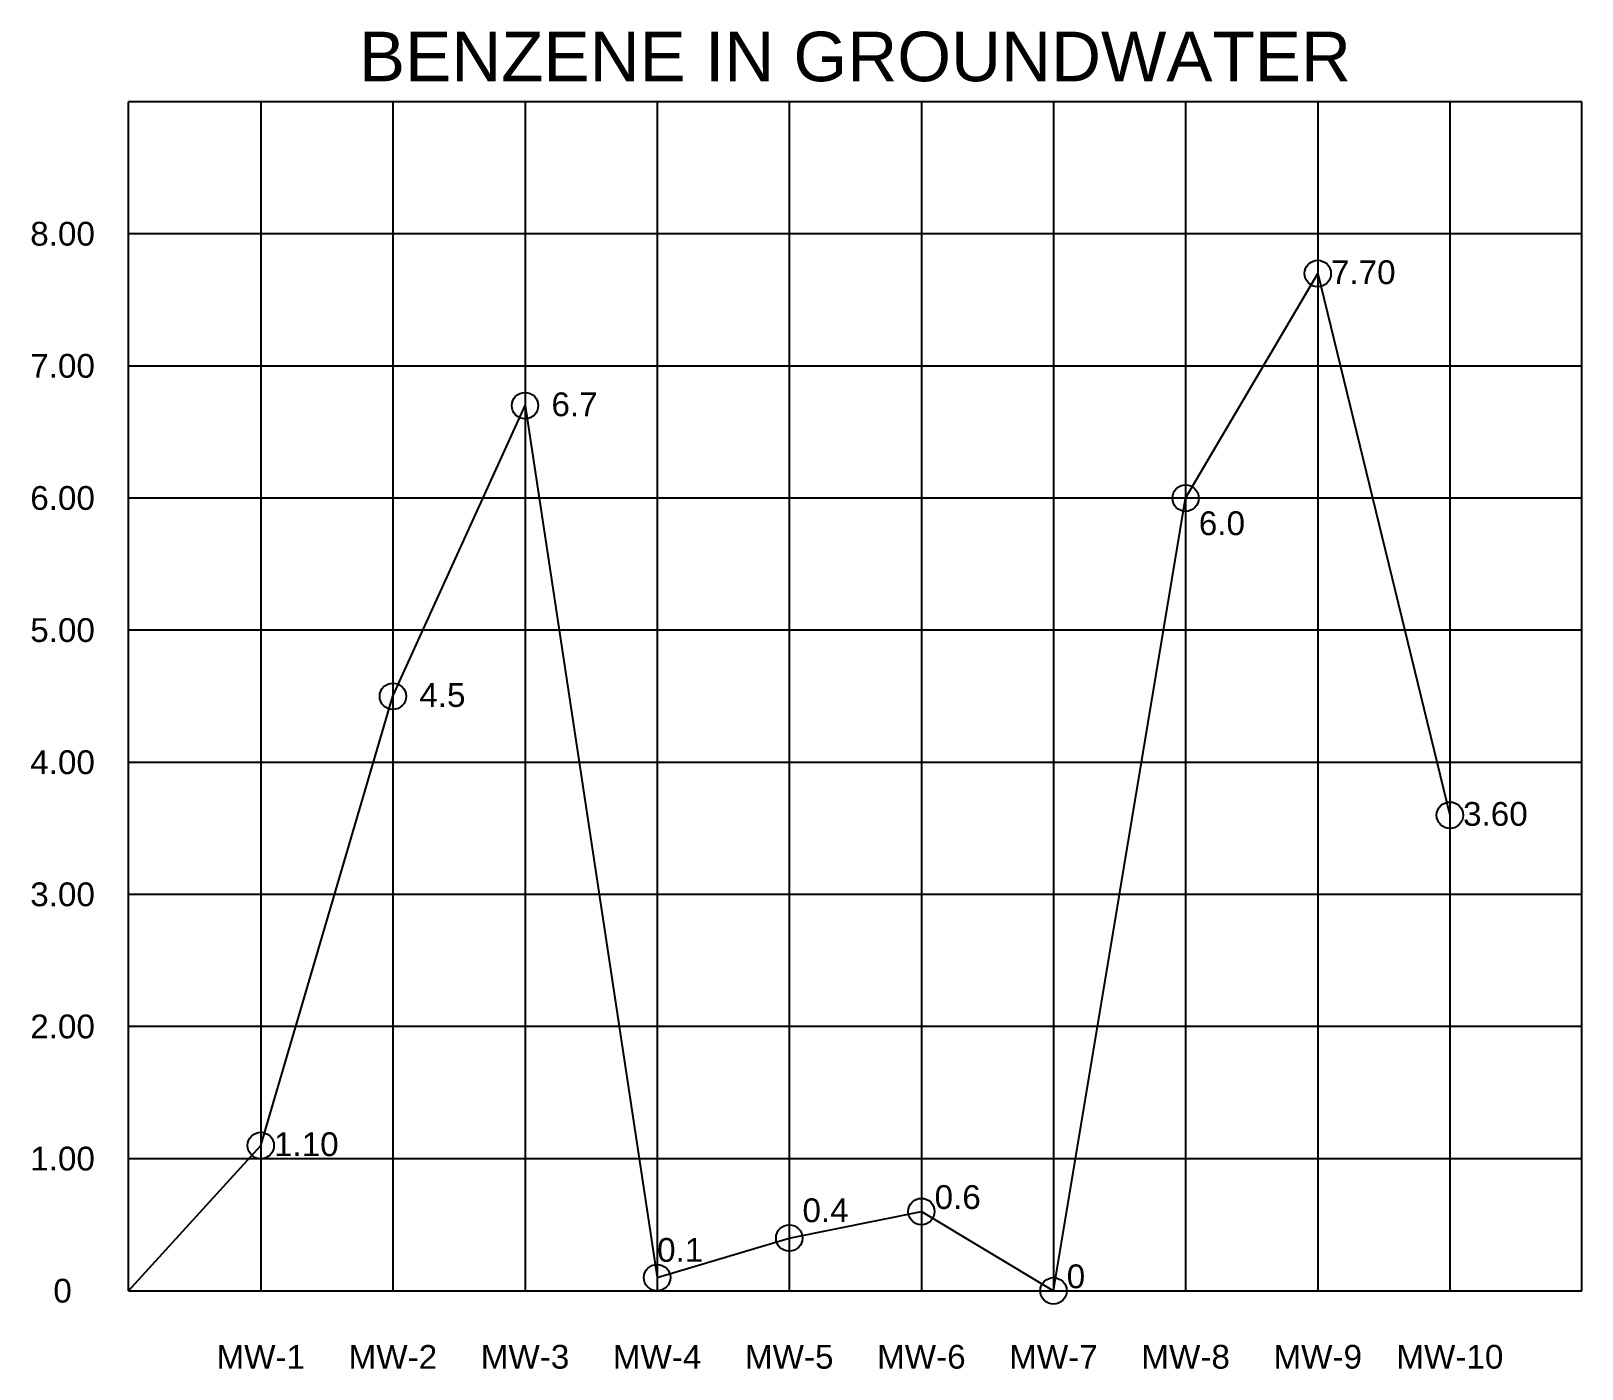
# Model space of a CAD drawing. Header units: inches. Extents: x -0.7 to 11, y -0.6 to 9.5.
import ezdxf

# ---------------------------------------------------------------- set-up
doc = ezdxf.new("R2010")
doc.units = ezdxf.units.IN
doc.header["$MEASUREMENT"] = 0
doc.styles.get("Standard").update_dxf_attribs({"font": 'arial.ttf'})

msp = doc.modelspace()

# ---------------------------------------------------------------- linework, layer by layer
for p, q in [((0, 0), (0, 9)), ((11, 9), (0, 9)), ((1, 9), (1, 0)), ((2, 9), (2, 0)), ((3, 9), (3, 0)), ((4, 9), (4, 0)), ((5, 9), (5, 0)), ((6, 9), (6, 0)), ((7, 9), (7, 0)), ((8, 9), (8, 0)), ((9, 9), (9, 0)), ((10, 9), (10, 0)), ((11, 0), (11, 9)), ((11, 8), (0, 8)), ((8, 6), (9, 7.7)), ((9, 7.7), (10, 3.6)), ((11, 7), (0, 7)), ((2, 4.5), (3, 6.7)), ((3, 6.7), (4, 0.1)), ((11, 6), (0, 6)), ((7, 0), (8, 6)), ((11, 5), (0, 5)), ((1, 1.1), (2, 4.5)), ((11, 4), (0, 4)), ((11, 3), (0, 3)), ((11, 2), (0, 2)), ((0, 0), (1, 1.1)), ((11, 1), (0, 1)), ((5, 0.4), (6, 0.6)), ((6, 0.6), (7, 0)), ((4, 0.1), (5, 0.4)), ((0, 0), (11, 0))]:
    msp.add_line(p, q)
for centre in [(9, 7.7), (3, 6.7), (8, 6), (2, 4.5), (10, 3.6), (1, 1.1), (6, 0.6), (5, 0.4), (4, 0.1), (7, 0)]:
    msp.add_circle(centre, 0.1)

# ---------------------------------------------------------------- texts
for s, width, gutter_width, heights, insert, char_height, attachment_point in [('BENZENE IN GROUNDWATER', 11, 1, [0.388], (5.497, 9.15), 0.375, 8), ('8.00', 1, 10, [0.5], (-0.5, 8), 0.18, 5), ('7.70', 0.7, 10, [0], (9.1, 7.8), 0.18, 1), ('7.00', 1, 10, [0.5], (-0.5, 7), 0.18, 5), ('6.7', 0.7, 10, [0], (3.2, 6.8), 0.18, 1), ('6.00', 1, 10, [0.5], (-0.5, 6), 0.18, 5), ('6.0', 0.7, 10, [0], (8.1, 5.9), 0.18, 1), ('5.00', 1, 10, [0.5], (-0.5, 5), 0.18, 5), ('4.5', 0.7, 10, [0], (2.2, 4.6), 0.18, 1), ('4.00', 1, 10, [0.5], (-0.5, 4), 0.18, 5), ('3.60', 0.7, 10, [0], (10.1, 3.7), 0.18, 1), ('3.00', 1, 10, [0.5], (-0.5, 3), 0.18, 5), ('2.00', 1, 10, [0.5], (-0.5, 2), 0.18, 5), ('1.10', 0.7, 10, [0], (1.1, 1.2), 0.18, 1), ('1.00', 1, 10, [0.5], (-0.5, 1), 0.18, 5), ('0.6', 0.7, 10, [0], (6.1, 0.8), 0.18, 1), ('0.4', 0.7, 10, [0], (5.1, 0.7), 0.18, 1), ('0.1', 0.7, 10, [0], (4, 0.4), 0.18, 1), ('0', 0.7, 10, [0], (7.1, 0.2), 0.18, 1), ('0', 1, 10, [0.5], (-0.5, 0), 0.18, 5), ('MW-1', 1, 10, [0.5], (1, -0.5), 0.18, 5), ('MW-2', 1, 10, [0.5], (2, -0.5), 0.18, 5), ('MW-3', 1, 10, [0.5], (3, -0.5), 0.18, 5), ('MW-4', 1, 10, [0.5], (4, -0.5), 0.18, 5), ('MW-5', 1, 10, [0.5], (5, -0.5), 0.18, 5), ('MW-6', 1, 10, [0.5], (6, -0.5), 0.18, 5), ('MW-7', 1, 10, [0.5], (7, -0.5), 0.18, 5), ('MW-8', 1, 10, [0.5], (8, -0.5), 0.18, 5), ('MW-9', 1, 10, [0.5], (9, -0.5), 0.18, 5), ('MW-10', 1, 10, [0.5], (10, -0.5), 0.18, 5)]:
    msp.add_mtext_dynamic_manual_height_columns(s, width=width, gutter_width=gutter_width, heights=heights, dxfattribs=dict(insert=insert, char_height=char_height, attachment_point=attachment_point))

doc.saveas('drawing.dxf')
